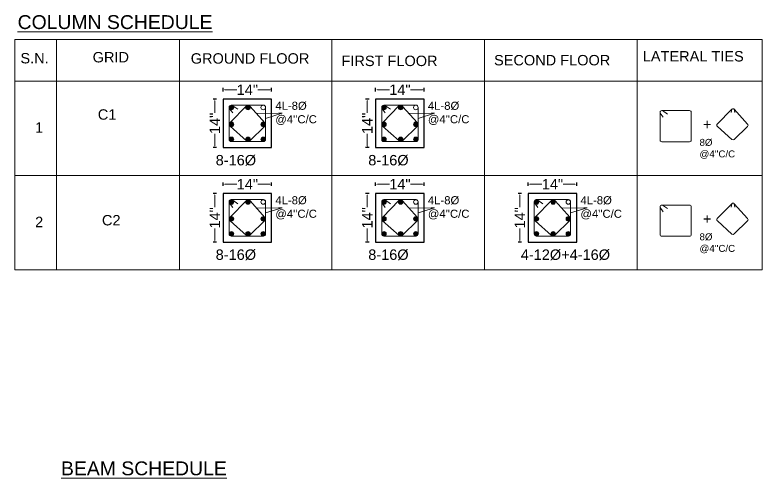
# Model space of a CAD drawing. Header units: inches. Extents: x -412 to 2766, y -9590 to -2111.
# Drawn here: x 1101.5 to 1532.5, y -9177.4 to -8910.2 of the extents above; entities that cross this region are included whole.
import ezdxf

# ---------------------------------------------------------------- set-up
doc = ezdxf.new("R2010")
doc.units = ezdxf.units.IN
doc.header["$LTSCALE"] = 0.5
doc.header["$MEASUREMENT"] = 0
doc.header["$PDMODE"] = 66
doc.linetypes.add('ACAD_ISO03W100', pattern=[30, 12, -18])
doc.layers.add('Beam', color=1, linetype='Continuous')
for name, color, linetype, lineweight in [('DIM', 180, 'Continuous', 5), ('Dimension line', 150, 'Continuous', 18), ('Hatch Pcc', 132, 'Continuous', 15), ('HIDDEN LINE', 80, 'ACAD_ISO03W100', 9), ('Line 3', 250, 'Continuous', 18), ('Profile ele', 4, 'Continuous', 25), ('REINFORCEMENT', 2, 'Continuous', 40), ('Reinforcement 2', 244, 'Continuous', 30), ('STIRRUPS', 14, 'Continuous', 18), ('Text 1', 251, 'Continuous', 20)]:
    doc.layers.add(name, color=color, linetype=linetype, lineweight=lineweight)
doc.styles.get("Standard").update_dxf_attribs({"font": 'arial.ttf'})
doc.dimstyles.new('Dim 2', dxfattribs={"dimtxt": 4, "dimasz": 3, "dimexe": 2, "dimexo": 2, "dimgap": 0.09, "dimtad": 0, "dimdec": 0, "dimzin": 0, "dimdsep": 46, "dimlunit": 3, "dimtxsty": 'Standard', "dimcen": 0.09, "dimclrd": 256, "dimclre": 256, "dimclrt": 3, "dimadec": 0, "dimazin": 0, "dimtfac": 1, "dimtdec": 0, "dimtofl": 0, "dimtmove": 0, "dimatfit": 3, "dimfxl": 2, "dimfxlon": 1, "dimtolj": 1, "dimtzin": 0, "dimlwd": 5, "dimarcsym": 0})

# ---------------------------------------------------------------- blocks, each defined once
blk = doc.blocks.new('*D1017')
at = {"layer": 'Defpoints', "color": 0, "ltscale": 0.09, "transparency": 16777216}
for p in [(62596.56, -57914.18), (62568.56, -57919.6), (62596.56, -57919.6)]:
    blk.add_point(p, dxfattribs=at)
at = {"layer": 'Dimension line', "lineweight": -2, "ltscale": 0.09, "transparency": 16777216}
for p, q in [((62568.56, -57915.18), (62568.56, -57913.18)), ((62596.56, -57915.18), (62596.56, -57913.18))]:
    blk.add_line(p, q, dxfattribs=at)
at = {"layer": 'Dimension line', "lineweight": 5, "ltscale": 0.09, "transparency": 16777216}
for p, q in [((62569.56, -57914.18), (62576.47, -57914.18)), ((62595.56, -57914.18), (62588.65, -57914.18))]:
    blk.add_line(p, q, dxfattribs=at)
at = {"layer": 'Dimension line', "ltscale": 0.09, "transparency": 16777216}
for points in [[(62569.56, -57914.01), (62569.56, -57914.34), (62568.56, -57914.18)], [(62595.56, -57914.01), (62595.56, -57914.34), (62596.56, -57914.18)]]:
    blk.add_solid(points, dxfattribs=at)
at = {"layer": 'Dimension line', "color": 3, "ltscale": 0.09, "transparency": 16777216, "insert": (62582.56, -57914.18), "char_height": 6, "attachment_point": 5}
blk.add_mtext('\\A1;14"', dxfattribs=at)
blk = doc.blocks.new('*D1018')
at = {"layer": 'Defpoints', "color": 0, "ltscale": 0.09, "transparency": 16777216}
for p in [(62568.56, -57919.6), (62563.76, -57947.6), (62568.56, -57947.6)]:
    blk.add_point(p, dxfattribs=at)
at = {"layer": 'Dimension line', "lineweight": -2, "ltscale": 0.09, "transparency": 16777216}
for p, q in [((62564.76, -57919.6), (62562.76, -57919.6)), ((62564.76, -57947.6), (62562.76, -57947.6))]:
    blk.add_line(p, q, dxfattribs=at)
at = {"layer": 'Dimension line', "lineweight": 5, "ltscale": 0.09, "transparency": 16777216}
for p, q in [((62563.76, -57920.6), (62563.76, -57927.51)), ((62563.76, -57946.6), (62563.76, -57939.69))]:
    blk.add_line(p, q, dxfattribs=at)
at = {"layer": 'Dimension line', "ltscale": 0.09, "transparency": 16777216}
for points in [[(62563.59, -57920.6), (62563.92, -57920.6), (62563.76, -57919.6)], [(62563.59, -57946.6), (62563.92, -57946.6), (62563.76, -57947.6)]]:
    blk.add_solid(points, dxfattribs=at)
at = {"layer": 'Dimension line', "color": 3, "ltscale": 0.09, "transparency": 16777216, "insert": (62563.76, -57933.6), "char_height": 6, "attachment_point": 5, "rotation": 90}
blk.add_mtext('\\A1;14"', dxfattribs=at)
blk = doc.blocks.new('*D1019')
at = {"layer": 'Defpoints', "color": 0, "ltscale": 0.09, "transparency": 16777216}
for p in [(62684.56, -57914.18), (62656.56, -57919.6), (62684.56, -57919.6)]:
    blk.add_point(p, dxfattribs=at)
at = {"layer": 'Dimension line', "lineweight": -2, "ltscale": 0.09, "transparency": 16777216}
for p, q in [((62656.56, -57915.18), (62656.56, -57913.18)), ((62684.56, -57915.18), (62684.56, -57913.18))]:
    blk.add_line(p, q, dxfattribs=at)
at = {"layer": 'Dimension line', "lineweight": 5, "ltscale": 0.09, "transparency": 16777216}
for p, q in [((62657.56, -57914.18), (62664.47, -57914.18)), ((62683.56, -57914.18), (62676.65, -57914.18))]:
    blk.add_line(p, q, dxfattribs=at)
at = {"layer": 'Dimension line', "ltscale": 0.09, "transparency": 16777216}
for points in [[(62657.56, -57914.01), (62657.56, -57914.34), (62656.56, -57914.18)], [(62683.56, -57914.01), (62683.56, -57914.34), (62684.56, -57914.18)]]:
    blk.add_solid(points, dxfattribs=at)
at = {"layer": 'Dimension line', "color": 3, "ltscale": 0.09, "transparency": 16777216, "insert": (62670.56, -57914.18), "char_height": 6, "attachment_point": 5}
blk.add_mtext('\\A1;14"', dxfattribs=at)
blk = doc.blocks.new('*D1020')
at = {"layer": 'Defpoints', "color": 0, "ltscale": 0.09, "transparency": 16777216}
for p in [(62656.56, -57919.6), (62651.76, -57947.6), (62656.56, -57947.6)]:
    blk.add_point(p, dxfattribs=at)
at = {"layer": 'Dimension line', "lineweight": -2, "ltscale": 0.09, "transparency": 16777216}
for p, q in [((62652.76, -57919.6), (62650.76, -57919.6)), ((62652.76, -57947.6), (62650.76, -57947.6))]:
    blk.add_line(p, q, dxfattribs=at)
at = {"layer": 'Dimension line', "lineweight": 5, "ltscale": 0.09, "transparency": 16777216}
for p, q in [((62651.76, -57920.6), (62651.76, -57927.51)), ((62651.76, -57946.6), (62651.76, -57939.69))]:
    blk.add_line(p, q, dxfattribs=at)
at = {"layer": 'Dimension line', "ltscale": 0.09, "transparency": 16777216}
for points in [[(62651.59, -57920.6), (62651.92, -57920.6), (62651.76, -57919.6)], [(62651.59, -57946.6), (62651.92, -57946.6), (62651.76, -57947.6)]]:
    blk.add_solid(points, dxfattribs=at)
at = {"layer": 'Dimension line', "color": 3, "ltscale": 0.09, "transparency": 16777216, "insert": (62651.76, -57933.6), "char_height": 6, "attachment_point": 5, "rotation": 90}
blk.add_mtext('\\A1;14"', dxfattribs=at)
blk = doc.blocks.new('MJYU')
at = {"layer": 'STIRRUPS', "ltscale": 0.09}
for p, q in [((39936.07, 8671.36), (39940.25, 8675.63)), ((39940.25, 8675.63), (39940.03, 8674.64)), ((39940.98, 8675.61), (39944.82, 8671.35)), ((39940.98, 8675.61), (39941.16, 8674.64)), ((39936.09, 8670.64), (39940.28, 8666.88)), ((39940.96, 8666.9), (39944.8, 8670.66))]:
    blk.add_line(p, q, dxfattribs=at)
for centre, start, end in [((39940.61, 8675.28), 42.0683, 135.595), ((39936.43, 8671.01), 135.595, 228.0954), ((39944.45, 8671.01), 314.3857, 42.0683), ((39940.61, 8667.25), 228.0954, 314.3857)]:
    blk.add_arc(centre, 0.5, start, end, dxfattribs=at)
blk = doc.blocks.new('BHRT')
at = {"layer": 'STIRRUPS', "ltscale": 0.09}
for p, q in [((39919.15, 8675.02), (39920.04, 8673.86)), ((39919.89, 8675.77), (39921.29, 8674.75))]:
    blk.add_line(p, q, dxfattribs=at)
blk.add_lwpolyline([(39919.65, 8666.77), (39927.65, 8666.77, 0.414214), (39928.15, 8667.27), (39928.15, 8675.27, 0.414214), (39927.65, 8675.77), (39919.65, 8675.77, 0.414214), (39919.15, 8675.27), (39919.15, 8667.27, 0.414214)], format="xyb", close=True, dxfattribs=at)
blk = doc.blocks.new('*D1164')
at = {"layer": 'Defpoints', "color": 0, "ltscale": 0.09, "transparency": 16777216}
for p in [(62596.56, -57968.68), (62568.56, -57974.11), (62596.56, -57974.11)]:
    blk.add_point(p, dxfattribs=at)
at = {"layer": 'Dimension line', "lineweight": -2, "ltscale": 0.09, "transparency": 16777216}
for p, q in [((62568.56, -57969.68), (62568.56, -57967.68)), ((62596.56, -57969.68), (62596.56, -57967.68))]:
    blk.add_line(p, q, dxfattribs=at)
at = {"layer": 'Dimension line', "lineweight": 5, "ltscale": 0.09, "transparency": 16777216}
for p, q in [((62569.56, -57968.68), (62576.47, -57968.68)), ((62595.56, -57968.68), (62588.65, -57968.68))]:
    blk.add_line(p, q, dxfattribs=at)
at = {"layer": 'Dimension line', "ltscale": 0.09, "transparency": 16777216}
for points in [[(62569.56, -57968.51), (62569.56, -57968.85), (62568.56, -57968.68)], [(62595.56, -57968.51), (62595.56, -57968.85), (62596.56, -57968.68)]]:
    blk.add_solid(points, dxfattribs=at)
at = {"layer": 'Dimension line', "color": 3, "ltscale": 0.09, "transparency": 16777216, "insert": (62582.56, -57968.68), "char_height": 6, "attachment_point": 5}
blk.add_mtext('\\A1;14"', dxfattribs=at)
blk = doc.blocks.new('*D1165')
at = {"layer": 'Defpoints', "color": 0, "ltscale": 0.09, "transparency": 16777216}
for p in [(62568.56, -57974.11), (62563.76, -58002.11), (62568.56, -58002.11)]:
    blk.add_point(p, dxfattribs=at)
at = {"layer": 'Dimension line', "lineweight": -2, "ltscale": 0.09, "transparency": 16777216}
for p, q in [((62564.76, -57974.11), (62562.76, -57974.11)), ((62564.76, -58002.11), (62562.76, -58002.11))]:
    blk.add_line(p, q, dxfattribs=at)
at = {"layer": 'Dimension line', "lineweight": 5, "ltscale": 0.09, "transparency": 16777216}
for p, q in [((62563.76, -57975.11), (62563.76, -57982.02)), ((62563.76, -58001.11), (62563.76, -57994.2))]:
    blk.add_line(p, q, dxfattribs=at)
at = {"layer": 'Dimension line', "ltscale": 0.09, "transparency": 16777216}
for points in [[(62563.59, -57975.11), (62563.92, -57975.11), (62563.76, -57974.11)], [(62563.59, -58001.11), (62563.92, -58001.11), (62563.76, -58002.11)]]:
    blk.add_solid(points, dxfattribs=at)
at = {"layer": 'Dimension line', "color": 3, "ltscale": 0.09, "transparency": 16777216, "insert": (62563.76, -57988.11), "char_height": 6, "attachment_point": 5, "rotation": 90}
blk.add_mtext('\\A1;14"', dxfattribs=at)
blk = doc.blocks.new('*D1166')
at = {"layer": 'Defpoints', "color": 0, "ltscale": 0.09, "transparency": 16777216}
for p in [(62684.56, -57968.68), (62656.56, -57974.11), (62684.56, -57974.11)]:
    blk.add_point(p, dxfattribs=at)
at = {"layer": 'Dimension line', "lineweight": -2, "ltscale": 0.09, "transparency": 16777216}
for p, q in [((62656.56, -57969.68), (62656.56, -57967.68)), ((62684.56, -57969.68), (62684.56, -57967.68))]:
    blk.add_line(p, q, dxfattribs=at)
at = {"layer": 'Dimension line', "lineweight": 5, "ltscale": 0.09, "transparency": 16777216}
for p, q in [((62657.56, -57968.68), (62664.47, -57968.68)), ((62683.56, -57968.68), (62676.65, -57968.68))]:
    blk.add_line(p, q, dxfattribs=at)
at = {"layer": 'Dimension line', "ltscale": 0.09, "transparency": 16777216}
for points in [[(62657.56, -57968.51), (62657.56, -57968.85), (62656.56, -57968.68)], [(62683.56, -57968.51), (62683.56, -57968.85), (62684.56, -57968.68)]]:
    blk.add_solid(points, dxfattribs=at)
at = {"layer": 'Dimension line', "color": 3, "ltscale": 0.09, "transparency": 16777216, "insert": (62670.56, -57968.68), "char_height": 6, "attachment_point": 5}
blk.add_mtext('\\A1;14"', dxfattribs=at)
blk = doc.blocks.new('*D1167')
at = {"layer": 'Defpoints', "color": 0, "ltscale": 0.09, "transparency": 16777216}
for p in [(62656.56, -57974.11), (62651.76, -58002.11), (62656.56, -58002.11)]:
    blk.add_point(p, dxfattribs=at)
at = {"layer": 'Dimension line', "lineweight": -2, "ltscale": 0.09, "transparency": 16777216}
for p, q in [((62652.76, -57974.11), (62650.76, -57974.11)), ((62652.76, -58002.11), (62650.76, -58002.11))]:
    blk.add_line(p, q, dxfattribs=at)
at = {"layer": 'Dimension line', "lineweight": 5, "ltscale": 0.09, "transparency": 16777216}
for p, q in [((62651.76, -57975.11), (62651.76, -57982.02)), ((62651.76, -58001.11), (62651.76, -57994.2))]:
    blk.add_line(p, q, dxfattribs=at)
at = {"layer": 'Dimension line', "ltscale": 0.09, "transparency": 16777216}
for points in [[(62651.59, -57975.11), (62651.92, -57975.11), (62651.76, -57974.11)], [(62651.59, -58001.11), (62651.92, -58001.11), (62651.76, -58002.11)]]:
    blk.add_solid(points, dxfattribs=at)
at = {"layer": 'Dimension line', "color": 3, "ltscale": 0.09, "transparency": 16777216, "insert": (62651.76, -57988.11), "char_height": 6, "attachment_point": 5, "rotation": 90}
blk.add_mtext('\\A1;14"', dxfattribs=at)
blk = doc.blocks.new('*D1168')
at = {"layer": 'Defpoints', "color": 0, "ltscale": 0.09, "transparency": 16777216}
for p in [(62772.56, -57968.68), (62744.56, -57974.11), (62772.56, -57974.11)]:
    blk.add_point(p, dxfattribs=at)
at = {"layer": 'Dimension line', "lineweight": -2, "ltscale": 0.09, "transparency": 16777216}
for p, q in [((62744.56, -57969.68), (62744.56, -57967.68)), ((62772.56, -57969.68), (62772.56, -57967.68))]:
    blk.add_line(p, q, dxfattribs=at)
at = {"layer": 'Dimension line', "lineweight": 5, "ltscale": 0.09, "transparency": 16777216}
for p, q in [((62745.56, -57968.68), (62752.47, -57968.68)), ((62771.56, -57968.68), (62764.65, -57968.68))]:
    blk.add_line(p, q, dxfattribs=at)
at = {"layer": 'Dimension line', "ltscale": 0.09, "transparency": 16777216}
for points in [[(62745.56, -57968.51), (62745.56, -57968.85), (62744.56, -57968.68)], [(62771.56, -57968.51), (62771.56, -57968.85), (62772.56, -57968.68)]]:
    blk.add_solid(points, dxfattribs=at)
at = {"layer": 'Dimension line', "color": 3, "ltscale": 0.09, "transparency": 16777216, "insert": (62758.56, -57968.68), "char_height": 6, "attachment_point": 5}
blk.add_mtext('\\A1;14"', dxfattribs=at)
blk = doc.blocks.new('*D1169')
at = {"layer": 'Defpoints', "color": 0, "ltscale": 0.09, "transparency": 16777216}
for p in [(62744.56, -57974.11), (62739.76, -58002.11), (62744.56, -58002.11)]:
    blk.add_point(p, dxfattribs=at)
at = {"layer": 'Dimension line', "lineweight": -2, "ltscale": 0.09, "transparency": 16777216}
for p, q in [((62740.76, -57974.11), (62738.76, -57974.11)), ((62740.76, -58002.11), (62738.76, -58002.11))]:
    blk.add_line(p, q, dxfattribs=at)
at = {"layer": 'Dimension line', "lineweight": 5, "ltscale": 0.09, "transparency": 16777216}
for p, q in [((62739.76, -57975.11), (62739.76, -57982.02)), ((62739.76, -58001.11), (62739.76, -57994.2))]:
    blk.add_line(p, q, dxfattribs=at)
at = {"layer": 'Dimension line', "ltscale": 0.09, "transparency": 16777216}
for points in [[(62739.59, -57975.11), (62739.92, -57975.11), (62739.76, -57974.11)], [(62739.59, -58001.11), (62739.92, -58001.11), (62739.76, -58002.11)]]:
    blk.add_solid(points, dxfattribs=at)
at = {"layer": 'Dimension line', "color": 3, "ltscale": 0.09, "transparency": 16777216, "insert": (62739.76, -57988.11), "char_height": 6, "attachment_point": 5, "rotation": 90}
blk.add_mtext('\\A1;14"', dxfattribs=at)
blk = doc.blocks.new('25')
at = {"layer": 'Text 1', "ltscale": 0.09, "insert": (64310.72, -62291.91), "char_height": 4, "attachment_point": 1}
blk.add_mtext_dynamic_manual_height_columns('{\\LBEAM SCHEDULE}', width=141.1195, gutter_width=1, heights=[0], dxfattribs=at)
blk = doc.blocks.new('12')
at = {"layer": 'REINFORCEMENT'}
h = blk.add_hatch(color=6, dxfattribs=at)
h.dxf.hatch_style = 1
edge = h.paths.add_edge_path()
edge.add_arc((62573.38, -57924.43), 1.31, -180, 180)
h = blk.add_hatch(color=6, dxfattribs=at)
h.dxf.hatch_style = 1
edge = h.paths.add_edge_path()
edge.add_arc((62582.96, -57924.43), 1.31, -180, 180)
h = blk.add_hatch(color=6, dxfattribs=at)
h.dxf.hatch_style = 1
edge = h.paths.add_edge_path()
edge.add_arc((62591.73, -57924.43), 1.31, 360, 720, ccw=False)
h = blk.add_hatch(color=6, dxfattribs=at)
h.dxf.hatch_style = 1
edge = h.paths.add_edge_path()
edge.add_arc((62661.38, -57924.43), 1.31, -180, 180)
h = blk.add_hatch(color=6, dxfattribs=at)
h.dxf.hatch_style = 1
edge = h.paths.add_edge_path()
edge.add_arc((62670.96, -57924.43), 1.31, -180, 180)
h = blk.add_hatch(color=6, dxfattribs=at)
h.dxf.hatch_style = 1
edge = h.paths.add_edge_path()
edge.add_arc((62679.73, -57924.43), 1.31, 360, 720, ccw=False)
h = blk.add_hatch(color=6, dxfattribs=at)
h.dxf.hatch_style = 1
edge = h.paths.add_edge_path()
edge.add_arc((62573.38, -57934.19), 1.31, 180, 540, ccw=False)
h = blk.add_hatch(color=6, dxfattribs=at)
h.dxf.hatch_style = 1
edge = h.paths.add_edge_path()
edge.add_arc((62591.73, -57934.19), 1.31, 0, 360)
h = blk.add_hatch(color=6, dxfattribs=at)
h.dxf.hatch_style = 1
edge = h.paths.add_edge_path()
edge.add_arc((62661.38, -57934.19), 1.31, 180, 540, ccw=False)
h = blk.add_hatch(color=6, dxfattribs=at)
h.dxf.hatch_style = 1
edge = h.paths.add_edge_path()
edge.add_arc((62679.73, -57934.19), 1.31, 0, 360)
h = blk.add_hatch(color=6, dxfattribs=at)
h.dxf.hatch_style = 1
edge = h.paths.add_edge_path()
edge.add_arc((62573.38, -57942.78), 1.31, 180, 540, ccw=False)
h = blk.add_hatch(color=6, dxfattribs=at)
h.dxf.hatch_style = 1
edge = h.paths.add_edge_path()
edge.add_arc((62582.96, -57942.78), 1.31, 180, 540, ccw=False)
h = blk.add_hatch(color=6, dxfattribs=at)
h.dxf.hatch_style = 1
edge = h.paths.add_edge_path()
edge.add_arc((62591.73, -57942.78), 1.31, -360, 0)
h = blk.add_hatch(color=6, dxfattribs=at)
h.dxf.hatch_style = 1
edge = h.paths.add_edge_path()
edge.add_arc((62661.38, -57942.78), 1.31, 180, 540, ccw=False)
h = blk.add_hatch(color=6, dxfattribs=at)
h.dxf.hatch_style = 1
edge = h.paths.add_edge_path()
edge.add_arc((62670.96, -57942.78), 1.31, 180, 540, ccw=False)
h = blk.add_hatch(color=6, dxfattribs=at)
h.dxf.hatch_style = 1
edge = h.paths.add_edge_path()
edge.add_arc((62679.73, -57942.78), 1.31, -360, 0)
h = blk.add_hatch(color=6, dxfattribs=at)
h.dxf.hatch_style = 1
edge = h.paths.add_edge_path()
edge.add_arc((62573.38, -57978.93), 1.31, -180, 180)
h = blk.add_hatch(color=6, dxfattribs=at)
h.dxf.hatch_style = 1
edge = h.paths.add_edge_path()
edge.add_arc((62582.96, -57978.93), 1.31, -180, 180)
h = blk.add_hatch(color=6, dxfattribs=at)
h.dxf.hatch_style = 1
edge = h.paths.add_edge_path()
edge.add_arc((62591.73, -57978.93), 1.31, 360, 720, ccw=False)
h = blk.add_hatch(color=6, dxfattribs=at)
h.dxf.hatch_style = 1
edge = h.paths.add_edge_path()
edge.add_arc((62661.38, -57978.93), 1.31, -180, 180)
h = blk.add_hatch(color=6, dxfattribs=at)
h.dxf.hatch_style = 1
edge = h.paths.add_edge_path()
edge.add_arc((62670.96, -57978.93), 1.31, -180, 180)
h = blk.add_hatch(color=6, dxfattribs=at)
h.dxf.hatch_style = 1
edge = h.paths.add_edge_path()
edge.add_arc((62679.73, -57978.93), 1.31, 360, 720, ccw=False)
h = blk.add_hatch(color=6, dxfattribs=at)
h.dxf.hatch_style = 1
edge = h.paths.add_edge_path()
edge.add_arc((62749.38, -57978.93), 1.31, -180, 180)
h = blk.add_hatch(color=6, dxfattribs=at)
h.dxf.hatch_style = 1
edge = h.paths.add_edge_path()
edge.add_arc((62758.96, -57978.93), 1.31, -180, 180)
h = blk.add_hatch(color=6, dxfattribs=at)
h.dxf.hatch_style = 1
edge = h.paths.add_edge_path()
edge.add_arc((62767.73, -57978.93), 1.31, 360, 720, ccw=False)
h = blk.add_hatch(color=6, dxfattribs=at)
h.dxf.hatch_style = 1
edge = h.paths.add_edge_path()
edge.add_arc((62573.38, -57988.69), 1.31, 180, 540, ccw=False)
h = blk.add_hatch(color=6, dxfattribs=at)
h.dxf.hatch_style = 1
edge = h.paths.add_edge_path()
edge.add_arc((62591.73, -57988.69), 1.31, 0, 360)
h = blk.add_hatch(color=6, dxfattribs=at)
h.dxf.hatch_style = 1
edge = h.paths.add_edge_path()
edge.add_arc((62661.38, -57988.69), 1.31, 180, 540, ccw=False)
h = blk.add_hatch(color=6, dxfattribs=at)
h.dxf.hatch_style = 1
edge = h.paths.add_edge_path()
edge.add_arc((62679.73, -57988.69), 1.31, 0, 360)
h = blk.add_hatch(color=6, dxfattribs=at)
h.dxf.hatch_style = 1
edge = h.paths.add_edge_path()
edge.add_arc((62749.38, -57988.69), 1.31, 180, 540, ccw=False)
h = blk.add_hatch(color=6, dxfattribs=at)
h.dxf.hatch_style = 1
edge = h.paths.add_edge_path()
edge.add_arc((62767.73, -57988.69), 1.31, 0, 360)
h = blk.add_hatch(color=6, dxfattribs=at)
h.dxf.hatch_style = 1
edge = h.paths.add_edge_path()
edge.add_arc((62573.38, -57997.28), 1.31, 180, 540, ccw=False)
h = blk.add_hatch(color=6, dxfattribs=at)
h.dxf.hatch_style = 1
edge = h.paths.add_edge_path()
edge.add_arc((62582.96, -57997.28), 1.31, 180, 540, ccw=False)
h = blk.add_hatch(color=6, dxfattribs=at)
h.dxf.hatch_style = 1
edge = h.paths.add_edge_path()
edge.add_arc((62591.73, -57997.28), 1.31, -360, 0)
h = blk.add_hatch(color=6, dxfattribs=at)
h.dxf.hatch_style = 1
edge = h.paths.add_edge_path()
edge.add_arc((62661.38, -57997.28), 1.31, 180, 540, ccw=False)
h = blk.add_hatch(color=6, dxfattribs=at)
h.dxf.hatch_style = 1
edge = h.paths.add_edge_path()
edge.add_arc((62670.96, -57997.28), 1.31, 180, 540, ccw=False)
h = blk.add_hatch(color=6, dxfattribs=at)
h.dxf.hatch_style = 1
edge = h.paths.add_edge_path()
edge.add_arc((62679.73, -57997.28), 1.31, -360, 0)
h = blk.add_hatch(color=6, dxfattribs=at)
h.dxf.hatch_style = 1
edge = h.paths.add_edge_path()
edge.add_arc((62749.38, -57997.28), 1.31, 180, 540, ccw=False)
h = blk.add_hatch(color=6, dxfattribs=at)
h.dxf.hatch_style = 1
edge = h.paths.add_edge_path()
edge.add_arc((62758.96, -57997.28), 1.31, 180, 540, ccw=False)
h = blk.add_hatch(color=6, dxfattribs=at)
h.dxf.hatch_style = 1
edge = h.paths.add_edge_path()
edge.add_arc((62767.73, -57997.28), 1.31, -360, 0)
at = {"layer": 'Beam', "color": 3, "ltscale": 0.09}
for points in [[(62568.56, -57947.6), (62596.56, -57947.6), (62596.56, -57919.6), (62568.56, -57919.6)], [(62656.56, -57947.6), (62684.56, -57947.6), (62684.56, -57919.6), (62656.56, -57919.6)], [(62568.56, -58002.11), (62596.56, -58002.11), (62596.56, -57974.11), (62568.56, -57974.11)], [(62656.56, -58002.11), (62684.56, -58002.11), (62684.56, -57974.11), (62656.56, -57974.11)], [(62744.56, -58002.11), (62772.56, -58002.11), (62772.56, -57974.11), (62744.56, -57974.11)]]:
    blk.add_lwpolyline(points, close=True, dxfattribs=at)
at = {"layer": 'Hatch Pcc', "ltscale": 0.09}
for p, q in [((62448.48, -57885.17), (62448.48, -58018.18)), ((62448.48, -57885.17), (62543.38, -57885.17)), ((62472.48, -57885.17), (62472.48, -58018.18)), ((62543.38, -57885.17), (62543.38, -58018.18)), ((62543.38, -57885.17), (62807.38, -57885.17)), ((62631.38, -57885.17), (62631.38, -58018.18)), ((62719.38, -57885.17), (62719.38, -58018.18)), ((62807.38, -57885.17), (62879.47, -57885.17)), ((62807.38, -57885.17), (62807.38, -58018.18)), ((62879.47, -57885.17), (62879.47, -58018.18)), ((62448.48, -57909.17), (62543.38, -57909.17)), ((62543.38, -57909.17), (62807.38, -57909.17)), ((62807.38, -57909.17), (62879.47, -57909.17)), ((62448.48, -57963.68), (62543.38, -57963.68)), ((62543.38, -57963.68), (62807.38, -57963.68)), ((62807.38, -57963.68), (62879.47, -57963.68)), ((62448.48, -58018.18), (62543.38, -58018.18)), ((62448.48, -58018.18), (62543.38, -58018.18)), ((62543.38, -58018.18), (62807.38, -58018.18)), ((62543.38, -58018.18), (62807.38, -58018.18)), ((62807.38, -58018.18), (62879.47, -58018.18)), ((62807.38, -58018.18), (62879.47, -58018.18))]:
    blk.add_line(p, q, dxfattribs=at)
at = {"layer": 'Line 3'}
for centre in [(62573.38, -57924.43), (62582.96, -57924.43), (62591.73, -57924.43), (62661.38, -57924.43), (62670.96, -57924.43), (62679.73, -57924.43), (62573.38, -57934.19), (62591.73, -57934.19), (62661.38, -57934.19), (62679.73, -57934.19), (62573.38, -57942.78), (62582.96, -57942.78), (62591.73, -57942.78), (62661.38, -57942.78), (62670.96, -57942.78), (62679.73, -57942.78), (62573.38, -57978.93), (62582.96, -57978.93), (62591.73, -57978.93), (62661.38, -57978.93), (62670.96, -57978.93), (62679.73, -57978.93), (62749.38, -57978.93), (62758.96, -57978.93), (62767.73, -57978.93), (62573.38, -57988.69), (62591.73, -57988.69), (62661.38, -57988.69), (62679.73, -57988.69), (62749.38, -57988.69), (62767.73, -57988.69), (62573.38, -57997.28), (62582.96, -57997.28), (62591.73, -57997.28), (62661.38, -57997.28), (62670.96, -57997.28), (62679.73, -57997.28), (62749.38, -57997.28), (62758.96, -57997.28), (62767.73, -57997.28)]:
    blk.add_circle(centre, 1.31, dxfattribs=at)
at = {"layer": 'STIRRUPS', "ltscale": 0.09}
for p, q in [((62572.31, -57925.16), (62574.14, -57927.55)), ((62572.61, -57933.14), (62582.03, -57923.51)), ((62574.21, -57923.42), (62577.04, -57925.47)), ((62584.1, -57923.78), (62592.7, -57933.31)), ((62660.31, -57925.16), (62662.14, -57927.55)), ((62660.61, -57933.14), (62670.03, -57923.51)), ((62662.21, -57923.42), (62665.04, -57925.47)), ((62672.1, -57923.78), (62680.7, -57933.31)), ((62572.59, -57935.23), (62582.09, -57943.75)), ((62583.97, -57943.61), (62592.65, -57935.12)), ((62660.59, -57935.23), (62670.09, -57943.75)), ((62671.97, -57943.61), (62680.65, -57935.12)), ((62572.31, -57979.67), (62574.14, -57982.05)), ((62572.61, -57987.64), (62582.03, -57978.02)), ((62574.21, -57977.92), (62577.04, -57979.98)), ((62584.1, -57978.28), (62592.7, -57987.81)), ((62660.31, -57979.67), (62662.14, -57982.05)), ((62660.61, -57987.64), (62670.03, -57978.02)), ((62662.21, -57977.92), (62665.04, -57979.98)), ((62672.1, -57978.28), (62680.7, -57987.81)), ((62748.31, -57979.67), (62750.14, -57982.05)), ((62748.61, -57987.64), (62758.03, -57978.02)), ((62750.21, -57977.92), (62753.04, -57979.98)), ((62760.1, -57978.28), (62768.7, -57987.81)), ((62572.59, -57989.73), (62582.09, -57998.25)), ((62583.97, -57998.11), (62592.65, -57989.62)), ((62660.59, -57989.73), (62670.09, -57998.25)), ((62671.97, -57998.11), (62680.65, -57989.62)), ((62748.59, -57989.73), (62758.09, -57998.25)), ((62759.97, -57998.11), (62768.65, -57989.62))]:
    blk.add_line(p, q, dxfattribs=at)
for points in [[(62573.22, -57944.1), (62591.89, -57944.1, 0.414214), (62593.06, -57942.94), (62593.06, -57924.27, 0.414214), (62591.89, -57923.1), (62573.22, -57923.1, 0.414214), (62572.06, -57924.27), (62572.06, -57942.94, 0.414214)], [(62661.22, -57944.1), (62679.89, -57944.1, 0.414214), (62681.06, -57942.94), (62681.06, -57924.27, 0.414214), (62679.89, -57923.1), (62661.22, -57923.1, 0.414214), (62660.06, -57924.27), (62660.06, -57942.94, 0.414214)], [(62573.22, -57998.61), (62591.89, -57998.61, 0.414214), (62593.06, -57997.44), (62593.06, -57978.77, 0.414214), (62591.89, -57977.61), (62573.22, -57977.61, 0.414214), (62572.06, -57978.77), (62572.06, -57997.44, 0.414214)], [(62661.22, -57998.61), (62679.89, -57998.61, 0.414214), (62681.06, -57997.44), (62681.06, -57978.77, 0.414214), (62679.89, -57977.61), (62661.22, -57977.61, 0.414214), (62660.06, -57978.77), (62660.06, -57997.44, 0.414214)], [(62749.22, -57998.61), (62767.89, -57998.61, 0.414214), (62769.06, -57997.44), (62769.06, -57978.77, 0.414214), (62767.89, -57977.61), (62749.22, -57977.61, 0.414214), (62748.06, -57978.77), (62748.06, -57997.44, 0.414214)]]:
    blk.add_lwpolyline(points, format="xyb", close=True, dxfattribs=at)
at = {"layer": 'DIM', "xscale": 2, "yscale": 2, "zscale": 2}
for name, p in [('MJYU', (-17018.49, -75276.68)), ('BHRT', (-17017.69, -75277.76)), ('BHRT', (-17017.69, -75332.26)), ('MJYU', (-17018.49, -75331.18))]:
    blk.add_blockref(name, p, dxfattribs=at)
at = {"layer": 'HIDDEN LINE', "ltscale": 0.09, "char_height": 6, "attachment_point": 1}
for s, insert, width in [('S.N.', (62451.65, -57892.99), 97.0133), ('GRID', (62493.31, -57892.43), 97.0133), ('GROUND FLOOR', (62549.88, -57893.14), 97.0133), ('FIRST FLOOR', (62636.86, -57894.54), 97.0133), ('SECOND FLOOR', (62724.86, -57894.14), 97.0133), ('LATERAL TIES ', (62810.67, -57891.9), 97.0133), ('C1', (62496.27, -57925.48), 31.2954), ('1', (62460.11, -57932.98), 97.0133), ('2', (62460.11, -57987.49), 97.0133), ('C2', (62498.67, -57986.46), 30.2693)]:
    blk.add_mtext(s, dxfattribs=dict(at, insert=insert, width=width))
at = {"layer": 'STIRRUPS', "ltscale": 0.09, "char_height": 6, "width": 19.0172, "attachment_point": 1}
for insert in [(62845.41, -57931.16), (62845.41, -57985.66)]:
    blk.add_mtext('+', dxfattribs=dict(at, insert=insert))
at = {"layer": 'Text 1', "ltscale": 0.09}
for s, width, gutter_width, heights, insert, char_height, attachment_point in [('{\\LCOLUMN SCHEDULE}', 141.1195, 1, [0], (62450.02, -57871.17), 8, 1), ("{\\fArial|b0|i0|c186|p34;4L-8Ø \\P@4''C/C}", 14.8492, 3.24, [0], (62598.7, -57934.49), 4.6667, 7), ("{\\fArial|b0|i0|c186|p34;4L-8Ø \\P@4''C/C}", 14.8492, 3.24, [0], (62686.7, -57934.49), 4.6667, 7), ("{\\fArial|b0|i0|c186|p34;8%%C @4''C/C}", 17.1171, 1, [0], (62843.4, -57954.02), 4, 7), ('8-16{\\fArial|b0|i0|c186|p34;%%C}', 17.717, 1, [4.01], (62564.29, -57958.05), 6, 7), ('8-16{\\fArial|b0|i0|c186|p34;%%C}', 17.717, 1, [4.01], (62652.29, -57958.05), 6, 7), ("{\\fArial|b0|i0|c186|p34;4L-8Ø \\P@4''C/C}", 14.8492, 3.24, [0], (62598.7, -57989), 4.6667, 7), ("{\\fArial|b0|i0|c186|p34;4L-8Ø \\P@4''C/C}", 14.8492, 3.24, [0], (62686.7, -57989), 4.6667, 7), ("{\\fArial|b0|i0|c186|p34;4L-8Ø \\P@4''C/C}", 14.8492, 3.24, [0], (62774.7, -57989), 4.6667, 7), ("{\\fArial|b0|i0|c186|p34;8%%C @4''C/C}", 17.1171, 1, [0], (62843.4, -58008.52), 4, 7), ('8-16{\\fArial|b0|i0|c186|p34;%%C}', 17.717, 1, [4.01], (62564.29, -58012.56), 6, 7), ('8-16{\\fArial|b0|i0|c186|p34;%%C}', 17.717, 1, [4.01], (62652.29, -58012.56), 6, 7), ('4-12{\\fArial|b0|i0|c186|p34;%%C}+4-16{\\fArial|b0|i0|c186|p34;%%C}', 17.717, 1, [4.01], (62740.29, -58012.56), 6, 7)]:
    blk.add_mtext_dynamic_manual_height_columns(s, width=width, gutter_width=gutter_width, heights=heights, dxfattribs=dict(at, insert=insert, char_height=char_height, attachment_point=attachment_point))
at = {"layer": 'Dimension line', "ltscale": 0.09}
for p1, p2, distance, picture, middle in [((62568.56, -57919.6), (62596.56, -57919.6), 5.43, '*D1017', (62582.56, -57914.18)), ((62656.56, -57919.6), (62684.56, -57919.6), 5.43, '*D1019', (62670.56, -57914.18)), ((62568.56, -57919.6), (62568.56, -57947.6), -4.8, '*D1018', (62563.76, -57933.6)), ((62656.56, -57919.6), (62656.56, -57947.6), -4.8, '*D1020', (62651.76, -57933.6)), ((62568.56, -57974.11), (62596.56, -57974.11), 5.43, '*D1164', (62582.56, -57968.68)), ((62656.56, -57974.11), (62684.56, -57974.11), 5.43, '*D1166', (62670.56, -57968.68)), ((62744.56, -57974.11), (62772.56, -57974.11), 5.43, '*D1168', (62758.56, -57968.68)), ((62568.56, -57974.11), (62568.56, -58002.11), -4.8, '*D1165', (62563.76, -57988.11)), ((62656.56, -57974.11), (62656.56, -58002.11), -4.8, '*D1167', (62651.76, -57988.11)), ((62744.56, -57974.11), (62744.56, -58002.11), -4.8, '*D1169', (62739.76, -57988.11))]:
    dim = blk.add_aligned_dim(p1=p1, p2=p2, distance=distance, text='14"', dimstyle='Dim 2', override={"dimtxt": 6, "dimasz": 1, "dimexe": 1, "dimexo": 1, "dimfxl": 1}, dxfattribs=at)
    dim.commit()
    dim.dimension.update_dxf_attribs({"geometry": picture, "text_midpoint": middle})
at = {"layer": 'Reinforcement 2', "ltscale": 0.09}
for points, override in [([(62587.83, -57927.92), (62602.54, -57927.74), (62600.57, -57927.74)], {"dimasz": 1, "dimgap": 0.09, "dimtad": 0, "dimldrblk": 'DOTSMALL'}), ([(62593.06, -57930.71), (62602.54, -57927.74)], {"dimasz": 1, "dimldrblk": 'DOTSMALL'}), ([(62675.83, -57927.92), (62690.54, -57927.74), (62688.57, -57927.74)], {"dimasz": 1, "dimgap": 0.09, "dimtad": 0, "dimldrblk": 'DOTSMALL'}), ([(62681.06, -57930.71), (62690.54, -57927.74)], {"dimasz": 1, "dimldrblk": 'DOTSMALL'}), ([(62587.83, -57982.42), (62602.54, -57982.25), (62600.57, -57982.25)], {"dimasz": 1, "dimgap": 0.09, "dimtad": 0, "dimldrblk": 'DOTSMALL'}), ([(62593.06, -57985.21), (62602.54, -57982.25)], {"dimasz": 1, "dimldrblk": 'DOTSMALL'}), ([(62675.83, -57982.42), (62690.54, -57982.25), (62688.57, -57982.25)], {"dimasz": 1, "dimgap": 0.09, "dimtad": 0, "dimldrblk": 'DOTSMALL'}), ([(62681.06, -57985.21), (62690.54, -57982.25)], {"dimasz": 1, "dimldrblk": 'DOTSMALL'}), ([(62763.83, -57982.42), (62778.54, -57982.25), (62776.57, -57982.25)], {"dimasz": 1, "dimgap": 0.09, "dimtad": 0, "dimldrblk": 'DOTSMALL'}), ([(62769.06, -57985.21), (62778.54, -57982.25)], {"dimasz": 1, "dimldrblk": 'DOTSMALL'})]:
    blk.add_leader(points, dimstyle='Dim 2', override=override, dxfattribs=at)

msp = doc.modelspace()

# ---------------------------------------------------------------- block references
at = {"layer": 'Profile ele'}
msp.add_blockref('12', (-61347.01, 48960.83), dxfattribs=at)
at = {"layer": 'Profile ele', "xscale": 2, "yscale": 2, "zscale": 2}
msp.add_blockref('25', (-127493.4, 115416.04), dxfattribs=at)

doc.saveas('drawing.dxf')
